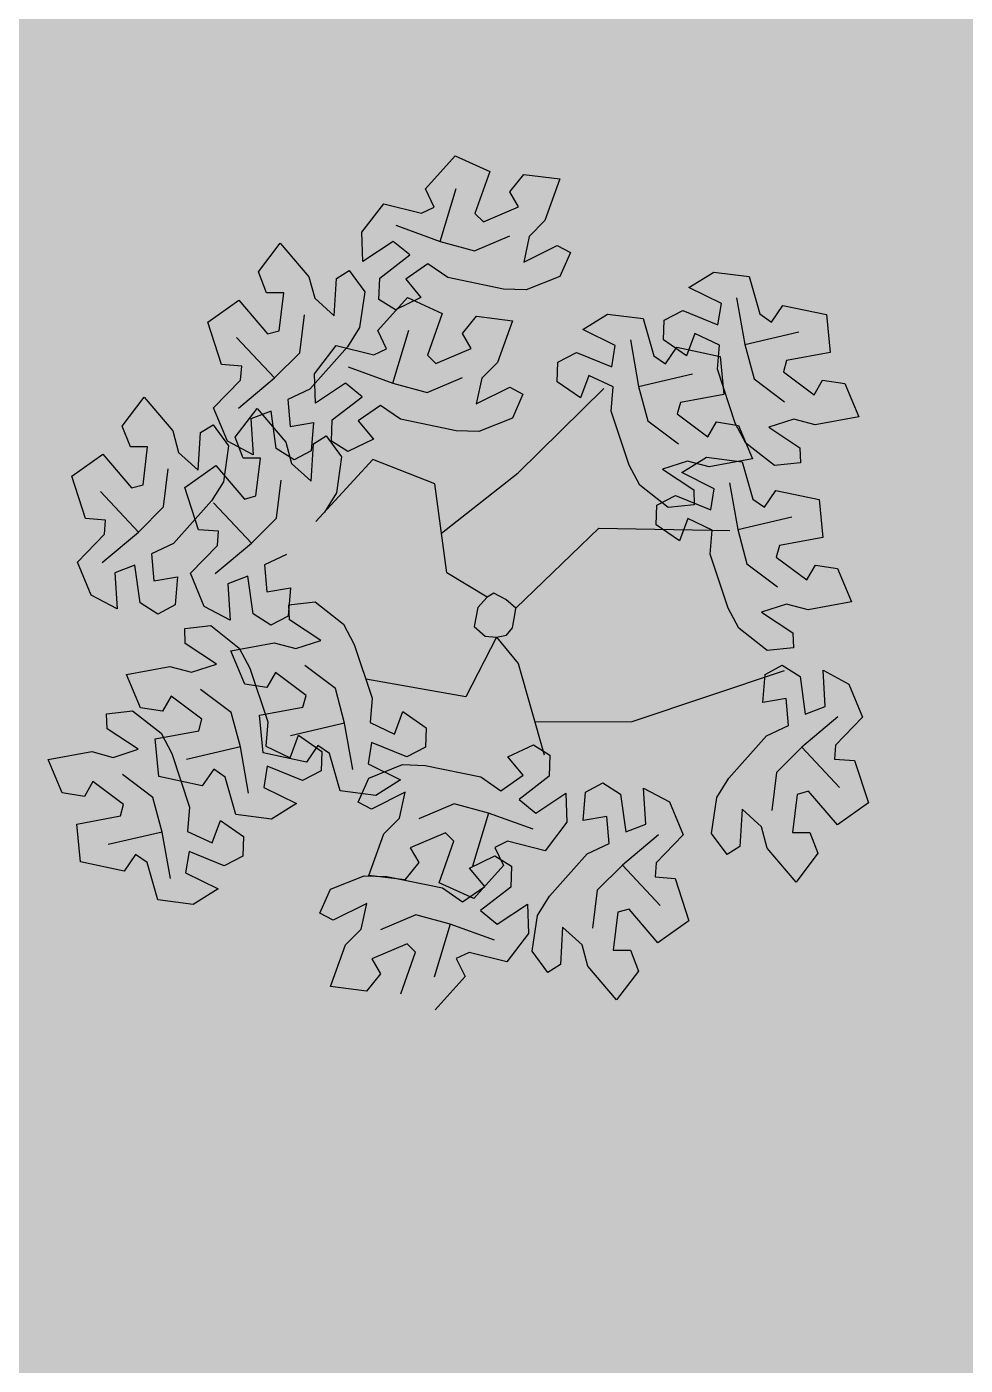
# Model space of a CAD drawing. Header units: metres. Extents: x 1186 to 11427, y -5173 to 11421.
# Drawn here: x 1462.58 to 1467.02, y 1547.14 to 1553.48 of the extents above; entities that cross this region are included whole.
import ezdxf

# ---------------------------------------------------------------- set-up
doc = ezdxf.new("R2010")
doc.units = ezdxf.units.M
doc.header["$LTSCALE"] = 8
doc.layers.get('0').update_dxf_attribs({"lineweight": 5})
doc.layers.add('AL_VEGETAÇÃO', color=84, linetype='Continuous')

msp = doc.modelspace()

# ---------------------------------------------------------------- hatches: boundary and pattern name
at = {"true_color": 0xcd6928}
h = msp.add_hatch(dxfattribs=at)
h.set_pattern_fill('DOTS', color=32, scale=0.13)
h.set_pattern_definition([(0, (-3129.61768, 357.83482), (0.1031875, 0.206375), [0, -0.206375])])
h.paths.add_polyline_path([(1456.9377, 1546.3844), (1438.7377, 1546.3844), (1438.7377, 1574.4844), (1436.2877, 1574.4844), (1435.2019, 1567.3668), (1409.6019, 1567.3668), (1409.6019, 1530.6668), (1409.9679, 1528.1903), (1410.9571, 1525.1951), (1412.306, 1522.7826), (1443.4346, 1522.7826), (1443.4346, 1524.4026), (1443.4346, 1525.1526), (1443.4346, 1525.8026), (1443.4346, 1527.2526), (1443.4346, 1527.5026), (1443.6846, 1527.5026), (1445.8846, 1527.5026), (1448.5846, 1527.5026), (1451.1346, 1527.5026), (1453.2346, 1527.5026), (1453.4846, 1527.5026), (1453.4846, 1527.2526), (1453.4846, 1526.1026), (1453.4846, 1525.9026), (1453.4846, 1525.1626), (1453.4846, 1524.4826), (1453.4846, 1522.7826), (1455.2346, 1522.7826), (1458.8846, 1522.7826), (1503.2346, 1522.7826), (1503.2346, 1568.1326), (1500.0198, 1572.5316), (1495.931, 1576.6964), (1486.1377, 1583.5344), (1462.5177, 1583.5344), (1462.5177, 1574.4844), (1456.9377, 1574.4844)])
h.paths.add_polyline_path([(1494.6346, 1546.9826), (1494.6346, 1529.9826), (1462.6346, 1529.9826), (1462.6346, 1546.9826)], flags=16)
h.paths.add_polyline_path([(1453.4846, 1544.6338, -1), (1450.9846, 1544.6338, -1)], flags=16)
h.paths.add_polyline_path([(1453.1346, 1544.6338, -1), (1451.3346, 1544.6338, -1)], flags=0)
h.paths.add_polyline_path([(1453.4846, 1538.1826, -1), (1450.9846, 1538.1826, -1)], flags=16)
h.paths.add_polyline_path([(1453.1346, 1538.1826, -1), (1451.3346, 1538.1826, -1)], flags=0)
h.paths.add_polyline_path([(1453.4846, 1531.7313, -1), (1450.9846, 1531.7313, -1)], flags=16)
h.paths.add_polyline_path([(1453.1346, 1531.7313, -1), (1451.3346, 1531.7313, -1)], flags=0)
h.paths.add_polyline_path([(1428.0059, 1559.5826), (1428.0059, 1533.5826), (1417.0059, 1533.5826), (1417.0059, 1559.5826)], flags=16)
h.paths.add_polyline_path([(1427.5059, 1559.0826), (1427.5059, 1534.0826), (1417.5059, 1534.0826), (1417.5059, 1559.0826)], flags=0)

# ---------------------------------------------------------------- linework, layer by layer
at = {"layer": 'AL_VEGETAÇÃO', "color": 41, "true_color": 0xf4ee51}
for p, q in [((1464.4639, 1552.7094), (1464.6048, 1552.8661)), ((1464.6048, 1552.8661), (1464.7688, 1552.7912)), ((1464.7688, 1552.7912), (1464.6988, 1552.5936)), ((1464.8644, 1552.6956), (1464.9309, 1552.7779)), ((1464.9309, 1552.7779), (1465.1008, 1552.7565)), ((1465.1008, 1552.7565), (1465.0306, 1552.5591)), ((1464.5053, 1552.6233), (1464.4639, 1552.7094)), ((1464.4639, 1552.7094), (1464.4639, 1552.7094)), ((1464.5341, 1552.4608), (1464.6101, 1552.712)), ((1464.9053, 1552.625), (1464.8644, 1552.6956)), ((1464.1635, 1552.5044), (1464.2665, 1552.6393)), ((1464.2665, 1552.6393), (1464.4449, 1552.5946)), ((1464.4449, 1552.5946), (1464.5053, 1552.6233)), ((1464.7386, 1552.5538), (1464.9053, 1552.625)), ((1464.6988, 1552.5936), (1464.7386, 1552.5538)), ((1465.0306, 1552.5591), (1464.9562, 1552.4847)), ((1464.1682, 1552.3659), (1464.1635, 1552.5044)), ((1464.3238, 1552.5372), (1464.5341, 1552.4608)), ((1464.6971, 1552.4168), (1464.8639, 1552.4879)), ((1464.9562, 1552.4847), (1464.9299, 1552.3625)), ((1463.6734, 1552.3164), (1463.7768, 1552.4528)), ((1463.7768, 1552.4528), (1463.9127, 1552.2933)), ((1464.3111, 1552.4609), (1464.1682, 1552.3659)), ((1464.3901, 1552.3965), (1464.3111, 1552.4609)), ((1464.5341, 1552.4608), (1464.6971, 1552.4168)), ((1464.9299, 1552.3625), (1465.0885, 1552.4418)), ((1465.0885, 1552.4418), (1465.1512, 1552.4088)), ((1464.2479, 1552.2862), (1464.3901, 1552.3965)), ((1465.1512, 1552.4088), (1465.1013, 1552.2952)), ((1463.7113, 1552.2176), (1463.6734, 1552.3164)), ((1463.9127, 1552.2933), (1463.9399, 1552.1917)), ((1464.0432, 1552.2848), (1464.1032, 1552.3226)), ((1464.1032, 1552.3226), (1464.1766, 1552.2226)), ((1464.4763, 1552.3551), (1464.371, 1552.2819)), ((1464.5707, 1552.2894), (1464.4763, 1552.3551)), ((1465.1013, 1552.2952), (1464.942, 1552.2313)), ((1465.7121, 1552.2422), (1465.8297, 1552.3156)), ((1465.8297, 1552.3156), (1465.998, 1552.2938)), ((1465.998, 1552.2938), (1466.0485, 1552.117)), ((1464.0325, 1552.1078), (1464.0432, 1552.2848)), ((1464.2436, 1552.1864), (1464.2479, 1552.2862)), ((1464.2479, 1552.2862), (1464.2479, 1552.2862)), ((1464.371, 1552.2819), (1464.4433, 1552.1949)), ((1464.8342, 1552.235), (1464.5707, 1552.2894)), ((1464.942, 1552.2313), (1464.8342, 1552.235)), ((1465.8658, 1552.1659), (1465.7121, 1552.2422)), ((1463.4339, 1552.0781), (1463.5807, 1552.1826)), ((1463.5807, 1552.1826), (1463.7168, 1552.0232)), ((1463.7929, 1552.2178), (1463.7113, 1552.2176)), ((1463.7713, 1552.0378), (1463.7929, 1552.2178)), ((1463.9399, 1552.1917), (1464.0325, 1552.1078)), ((1464.1766, 1552.2226), (1464.1522, 1552.0527)), ((1464.2391, 1552.0382), (1464.38, 1552.1949)), ((1464.3223, 1552.1374), (1464.2436, 1552.1864)), ((1464.4433, 1552.1949), (1464.3223, 1552.1374)), ((1464.38, 1552.1949), (1464.5439, 1552.12)), ((1465.8496, 1552.0654), (1465.8658, 1552.1659)), ((1465.9382, 1552.1931), (1465.9772, 1551.9728)), ((1463.8691, 1551.9334), (1463.891, 1552.1134)), ((1464.5439, 1552.12), (1464.4739, 1551.9224)), ((1464.6395, 1552.0244), (1464.7061, 1552.1066)), ((1464.7061, 1552.1066), (1464.8759, 1552.0853)), ((1465.2091, 1552.0435), (1465.3267, 1552.1169)), ((1465.3267, 1552.1169), (1465.495, 1552.0951)), ((1465.5943, 1552.0872), (1465.6829, 1552.1333)), ((1465.6829, 1552.1333), (1465.6829, 1552.1333)), ((1465.6829, 1552.1333), (1465.8496, 1552.0654)), ((1466.0485, 1552.117), (1466.1035, 1552.0789)), ((1466.1035, 1552.0789), (1466.1574, 1552.1579)), ((1466.1574, 1552.1579), (1466.1574, 1552.1579)), ((1466.1574, 1552.1579), (1466.3635, 1552.1142)), ((1466.3635, 1552.1142), (1466.3807, 1551.9348)), ((1463.4991, 1551.8777), (1463.4339, 1552.0781)), ((1464.1522, 1552.0527), (1464.0951, 1551.9612)), ((1464.2805, 1551.952), (1464.2391, 1552.0382)), ((1464.2391, 1552.0382), (1464.2391, 1552.0382)), ((1464.3092, 1551.7895), (1464.3853, 1552.0407)), ((1464.8759, 1552.0853), (1464.8058, 1551.8878)), ((1465.3628, 1551.9673), (1465.2091, 1552.0435)), ((1465.495, 1552.0951), (1465.5456, 1551.9183)), ((1465.5912, 1551.9946), (1465.5943, 1552.0872)), ((1463.7496, 1551.8142), (1463.57, 1552.0056)), ((1463.7168, 1552.0232), (1463.7713, 1552.0378)), ((1464.6804, 1551.9538), (1464.6395, 1552.0244)), ((1465.4353, 1551.9944), (1465.4742, 1551.7741)), ((1465.7015, 1551.9184), (1465.5912, 1551.9946)), ((1465.7407, 1552.0246), (1465.7015, 1551.9184)), ((1465.8567, 1551.97), (1465.7407, 1552.0246)), ((1465.9772, 1551.9728), (1466.2327, 1552.0325)), ((1463.7496, 1551.8142), (1463.8691, 1551.9334)), ((1464.0951, 1551.9612), (1463.9163, 1551.7602)), ((1463.9386, 1551.8332), (1464.0416, 1551.968)), ((1464.0416, 1551.968), (1464.2201, 1551.9234)), ((1464.2201, 1551.9234), (1464.2805, 1551.952)), ((1464.4739, 1551.9224), (1464.5138, 1551.8826)), ((1464.5138, 1551.8826), (1464.6804, 1551.9538)), ((1465.0914, 1551.8885), (1465.1799, 1551.9346)), ((1465.1799, 1551.9346), (1465.1799, 1551.9346)), ((1465.1799, 1551.9346), (1465.3466, 1551.8667)), ((1465.3466, 1551.8667), (1465.3628, 1551.9673)), ((1465.5456, 1551.9183), (1465.6006, 1551.8803)), ((1465.6006, 1551.8803), (1465.6545, 1551.9593)), ((1465.6545, 1551.9593), (1465.6545, 1551.9593)), ((1465.6545, 1551.9593), (1465.8606, 1551.9155)), ((1465.8471, 1551.8554), (1465.8567, 1551.97)), ((1465.8606, 1551.9155), (1465.8777, 1551.7361)), ((1465.9772, 1551.9728), (1466.0206, 1551.8096)), ((1466.3807, 1551.9348), (1466.1746, 1551.8966)), ((1463.5945, 1551.8705), (1463.4991, 1551.8777)), ((1463.4991, 1551.8777), (1463.4991, 1551.8777)), ((1463.589, 1551.8039), (1463.5945, 1551.8705)), ((1464.099, 1551.866), (1464.3092, 1551.7895)), ((1464.8058, 1551.8878), (1464.7314, 1551.8134)), ((1465.0883, 1551.7959), (1465.0914, 1551.8885)), ((1465.9317, 1551.6001), (1465.8471, 1551.8554)), ((1466.1746, 1551.8966), (1466.16, 1551.8422)), ((1463.4612, 1551.6717), (1463.589, 1551.8039)), ((1463.5782, 1551.6703), (1463.7496, 1551.8142)), ((1463.9434, 1551.6946), (1463.9386, 1551.8332)), ((1464.0863, 1551.7896), (1463.9434, 1551.6946)), ((1464.1653, 1551.7253), (1464.0863, 1551.7896)), ((1464.3092, 1551.7895), (1464.4723, 1551.7456)), ((1464.4723, 1551.7456), (1464.6391, 1551.8166)), ((1464.7314, 1551.8134), (1464.705, 1551.6913)), ((1465.1986, 1551.7198), (1465.0883, 1551.7959)), ((1465.2378, 1551.826), (1465.1986, 1551.7198)), ((1465.3538, 1551.7713), (1465.2378, 1551.826)), ((1465.4742, 1551.7741), (1465.7298, 1551.8339)), ((1466.0206, 1551.8096), (1466.1656, 1551.7007)), ((1466.16, 1551.8422), (1466.305, 1551.7335)), ((1466.305, 1551.7335), (1466.3457, 1551.8042)), ((1466.3457, 1551.8042), (1466.4502, 1551.7877)), ((1466.4502, 1551.7877), (1466.5166, 1551.6299)), ((1463.0287, 1551.5863), (1463.1322, 1551.7227)), ((1463.1322, 1551.7227), (1463.2681, 1551.5633)), ((1463.9163, 1551.7602), (1463.8122, 1551.7113)), ((1464.0231, 1551.6149), (1464.1653, 1551.7253)), ((1464.705, 1551.6913), (1464.8636, 1551.7706)), ((1464.8636, 1551.7706), (1464.9264, 1551.7375)), ((1464.9264, 1551.7375), (1464.8765, 1551.624)), ((1464.9031, 1551.3647), (1465.3085, 1551.7641)), ((1465.3442, 1551.6567), (1465.3538, 1551.7713)), ((1465.4742, 1551.7741), (1465.5177, 1551.611)), ((1465.8777, 1551.7361), (1465.6716, 1551.698)), ((1463.5264, 1551.515), (1463.4612, 1551.6717)), ((1463.5638, 1551.5333), (1463.6672, 1551.6697)), ((1463.6672, 1551.6697), (1463.8031, 1551.5103)), ((1463.8122, 1551.7113), (1463.8229, 1551.5835)), ((1464.2514, 1551.6838), (1464.1461, 1551.6107)), ((1464.3459, 1551.6182), (1464.2514, 1551.6838)), ((1465.6716, 1551.698), (1465.6571, 1551.6435)), ((1463.7332, 1551.6574), (1463.638, 1551.6211)), ((1463.638, 1551.6211), (1463.6488, 1551.4499)), ((1463.7577, 1551.4791), (1463.7332, 1551.6574)), ((1463.8229, 1551.5835), (1463.9345, 1551.6026)), ((1463.9345, 1551.6026), (1463.9237, 1551.4691)), ((1464.0188, 1551.5152), (1464.0231, 1551.6149)), ((1464.0231, 1551.6149), (1464.0231, 1551.6149)), ((1464.1461, 1551.6107), (1464.2185, 1551.5236)), ((1464.6093, 1551.5638), (1464.3459, 1551.6182)), ((1464.8765, 1551.624), (1464.7172, 1551.5601)), ((1465.4288, 1551.4014), (1465.3442, 1551.6567)), ((1465.5177, 1551.611), (1465.6626, 1551.502)), ((1465.6571, 1551.6435), (1465.8021, 1551.5348)), ((1465.8021, 1551.5348), (1465.8427, 1551.6055)), ((1465.8427, 1551.6055), (1465.9473, 1551.589)), ((1465.9824, 1551.5048), (1465.9317, 1551.6001)), ((1466.2089, 1551.6192), (1466.09, 1551.5809)), ((1466.3106, 1551.592), (1466.2089, 1551.6192)), ((1466.5166, 1551.6299), (1466.3106, 1551.592)), ((1463.0667, 1551.4876), (1463.0287, 1551.5863)), ((1463.2681, 1551.5633), (1463.2953, 1551.4616)), ((1463.3879, 1551.3778), (1463.3986, 1551.5548)), ((1463.3986, 1551.5548), (1463.4586, 1551.5926)), ((1463.4586, 1551.5926), (1463.5319, 1551.4926)), ((1463.6018, 1551.4346), (1463.5638, 1551.5333)), ((1463.9336, 1551.5018), (1463.9936, 1551.5396)), ((1463.9936, 1551.5396), (1464.067, 1551.4396)), ((1464.7172, 1551.5601), (1464.6093, 1551.5638)), ((1465.9473, 1551.589), (1466.0137, 1551.4313)), ((1466.09, 1551.5809), (1466.2379, 1551.4832)), ((1463.1483, 1551.4877), (1463.0667, 1551.4876)), ((1463.1267, 1551.3078), (1463.1483, 1551.4877)), ((1463.5319, 1551.4926), (1463.5076, 1551.3226)), ((1463.6488, 1551.4499), (1463.5264, 1551.515)), ((1463.842, 1551.4254), (1463.7577, 1551.4791)), ((1463.7577, 1551.4791), (1463.7577, 1551.4791)), ((1463.8031, 1551.5103), (1463.8303, 1551.4087)), ((1463.9237, 1551.4691), (1463.842, 1551.4254)), ((1463.9229, 1551.3248), (1463.9336, 1551.5018)), ((1464.0974, 1551.4662), (1464.0188, 1551.5152)), ((1464.2185, 1551.5236), (1464.0974, 1551.4662)), ((1466.1174, 1551.3988), (1465.9824, 1551.5048)), ((1466.2379, 1551.4832), (1466.2407, 1551.4123)), ((1462.7893, 1551.348), (1462.9361, 1551.4526)), ((1462.9361, 1551.4526), (1463.0722, 1551.2932)), ((1463.2953, 1551.4616), (1463.3879, 1551.3778)), ((1463.6834, 1551.4347), (1463.6018, 1551.4346)), ((1463.6617, 1551.2548), (1463.6834, 1551.4347)), ((1463.8303, 1551.4087), (1463.9229, 1551.3248)), ((1464.2158, 1551.4277), (1463.9454, 1551.1333)), ((1464.067, 1551.4396), (1464.0426, 1551.2697)), ((1464.5088, 1551.3121), (1464.2158, 1551.4277)), ((1465.706, 1551.4205), (1465.5871, 1551.3823)), ((1465.6782, 1551.3656), (1465.7958, 1551.439)), ((1465.8076, 1551.3933), (1465.706, 1551.4205)), ((1465.7958, 1551.439), (1465.9641, 1551.4172)), ((1466.0137, 1551.4313), (1465.8076, 1551.3933)), ((1465.9641, 1551.4172), (1466.0146, 1551.2404)), ((1466.2407, 1551.4123), (1466.1174, 1551.3988)), ((1462.8545, 1551.1476), (1462.7893, 1551.348)), ((1463.2245, 1551.2033), (1463.2464, 1551.3833)), ((1463.3243, 1551.2951), (1463.4711, 1551.3996)), ((1463.4711, 1551.3996), (1463.6073, 1551.2402)), ((1464.54, 1551.0789), (1464.9031, 1551.3647)), ((1465.4795, 1551.3062), (1465.4288, 1551.4014)), ((1465.5871, 1551.3823), (1465.735, 1551.2845)), ((1465.8319, 1551.2894), (1465.6782, 1551.3656)), ((1463.0722, 1551.2932), (1463.1267, 1551.3078)), ((1463.3895, 1551.0947), (1463.3243, 1551.2951)), ((1463.5076, 1551.3226), (1463.4505, 1551.2311)), ((1463.7596, 1551.1503), (1463.7815, 1551.3303)), ((1464.5651, 1550.8915), (1464.5088, 1551.3121)), ((1465.6145, 1551.2001), (1465.4795, 1551.3062)), ((1465.735, 1551.2845), (1465.7378, 1551.2137)), ((1465.8157, 1551.1888), (1465.8319, 1551.2894)), ((1465.9044, 1551.3165), (1465.9433, 1551.0962)), ((1466.0697, 1551.2024), (1466.1235, 1551.2814)), ((1466.1235, 1551.2814), (1466.1235, 1551.2814)), ((1466.1235, 1551.2814), (1466.3297, 1551.2376)), ((1463.1049, 1551.0841), (1462.9254, 1551.2756)), ((1463.4505, 1551.2311), (1463.2717, 1551.0302)), ((1463.64, 1551.0311), (1463.4605, 1551.2226)), ((1463.6073, 1551.2402), (1463.6617, 1551.2548)), ((1464.0426, 1551.2697), (1463.9855, 1551.1782)), ((1465.5604, 1551.2106), (1465.649, 1551.2567)), ((1465.649, 1551.2567), (1465.649, 1551.2567)), ((1465.649, 1551.2567), (1465.8157, 1551.1888)), ((1466.0146, 1551.2404), (1466.0697, 1551.2024)), ((1466.3297, 1551.2376), (1466.3468, 1551.0582)), ((1463.1049, 1551.0841), (1463.2245, 1551.2033)), ((1465.5574, 1551.118), (1465.5604, 1551.2106)), ((1465.7378, 1551.2137), (1465.6145, 1551.2001)), ((1465.9433, 1551.0962), (1466.1989, 1551.156)), ((1462.9498, 1551.1405), (1462.8545, 1551.1476)), ((1462.8545, 1551.1476), (1462.8545, 1551.1476)), ((1462.9444, 1551.0738), (1462.9498, 1551.1405)), ((1463.4849, 1551.0875), (1463.3895, 1551.0947)), ((1463.3895, 1551.0947), (1463.3895, 1551.0947)), ((1463.4795, 1551.0208), (1463.4849, 1551.0875)), ((1463.64, 1551.0311), (1463.7596, 1551.1503)), ((1464.8917, 1550.7233), (1465.286, 1551.1017)), ((1465.286, 1551.1017), (1465.9055, 1551.0913)), ((1465.6676, 1551.0419), (1465.5574, 1551.118)), ((1465.7068, 1551.1481), (1465.6676, 1551.0419)), ((1465.8229, 1551.0934), (1465.7068, 1551.1481)), ((1465.8132, 1550.9788), (1465.8229, 1551.0934)), ((1465.9433, 1551.0962), (1465.9868, 1550.9331)), ((1462.8166, 1550.9416), (1462.9444, 1551.0738)), ((1462.9336, 1550.9403), (1463.1049, 1551.0841)), ((1463.2717, 1551.0302), (1463.1676, 1550.9812)), ((1463.4687, 1550.8873), (1463.64, 1551.0311)), ((1466.3468, 1551.0582), (1466.1407, 1551.0201)), ((1463.1676, 1550.9812), (1463.1783, 1550.8534)), ((1463.3516, 1550.8886), (1463.4795, 1551.0208)), ((1463.8067, 1550.9772), (1463.7026, 1550.9282)), ((1465.8979, 1550.7235), (1465.8132, 1550.9788)), ((1466.1407, 1551.0201), (1466.1261, 1550.9656)), ((1466.1261, 1550.9656), (1466.2711, 1550.8569)), ((1462.8818, 1550.785), (1462.8166, 1550.9416)), ((1463.0886, 1550.9273), (1462.9934, 1550.8911)), ((1463.1131, 1550.749), (1463.0886, 1550.9273)), ((1463.7026, 1550.9282), (1463.7133, 1550.8004)), ((1465.9868, 1550.9331), (1466.1317, 1550.8241)), ((1466.2711, 1550.8569), (1466.3118, 1550.9276)), ((1466.3118, 1550.9276), (1466.4163, 1550.9111)), ((1466.4163, 1550.9111), (1466.4827, 1550.7534)), ((1462.9934, 1550.8911), (1463.0042, 1550.7198)), ((1463.1783, 1550.8534), (1463.2898, 1550.8726)), ((1463.2898, 1550.8726), (1463.2791, 1550.739)), ((1463.4169, 1550.732), (1463.3516, 1550.8886)), ((1463.6236, 1550.8743), (1463.5284, 1550.8381)), ((1463.5284, 1550.8381), (1463.5392, 1550.6668)), ((1463.6481, 1550.696), (1463.6236, 1550.8743)), ((1464.7565, 1550.7759), (1464.5651, 1550.8915)), ((1463.0042, 1550.7198), (1462.8818, 1550.785)), ((1463.7133, 1550.8004), (1463.8249, 1550.8196)), ((1463.8249, 1550.8196), (1463.8141, 1550.686)), ((1464.7562, 1550.7761), (1464.7127, 1550.7263)), ((1464.7889, 1550.7948), (1464.7562, 1550.7761)), ((1464.8457, 1550.7637), (1464.7889, 1550.7948)), ((1463.1973, 1550.6954), (1463.1131, 1550.749)), ((1463.1131, 1550.749), (1463.1131, 1550.749)), ((1463.2791, 1550.739), (1463.1973, 1550.6954)), ((1463.5392, 1550.6668), (1463.4169, 1550.732)), ((1463.8181, 1550.7395), (1463.9414, 1550.753)), ((1463.8208, 1550.6686), (1463.8181, 1550.7395)), ((1463.9414, 1550.753), (1464.0764, 1550.647)), ((1464.7127, 1550.7263), (1464.6957, 1550.637)), ((1464.8917, 1550.7233), (1464.8457, 1550.7637)), ((1464.8897, 1550.7019), (1464.8917, 1550.7233)), ((1465.9486, 1550.6283), (1465.8979, 1550.7235)), ((1466.1751, 1550.7426), (1466.0561, 1550.7044)), ((1466.2767, 1550.7154), (1466.1751, 1550.7426)), ((1466.4827, 1550.7534), (1466.2767, 1550.7154)), ((1463.7324, 1550.6424), (1463.6481, 1550.696)), ((1463.6481, 1550.696), (1463.6481, 1550.696)), ((1463.8141, 1550.686), (1463.7324, 1550.6424)), ((1463.9688, 1550.5709), (1463.8208, 1550.6686)), ((1464.0764, 1550.647), (1464.127, 1550.5518)), ((1464.8759, 1550.6296), (1464.8897, 1550.7019)), ((1466.0561, 1550.7044), (1466.2041, 1550.6066)), ((1463.3243, 1550.6272), (1463.4476, 1550.6408)), ((1463.327, 1550.5564), (1463.3243, 1550.6272)), ((1463.4476, 1550.6408), (1463.5825, 1550.5347)), ((1464.8015, 1550.5865), (1464.6551, 1550.3027)), ((1464.6957, 1550.637), (1464.7468, 1550.5904)), ((1464.7468, 1550.5904), (1464.8015, 1550.5865)), ((1464.8015, 1550.5865), (1464.8477, 1550.5953)), ((1464.8015, 1550.5865), (1464.9031, 1550.4605)), ((1464.8477, 1550.5953), (1464.8759, 1550.6296)), ((1466.0835, 1550.5222), (1465.9486, 1550.6283)), ((1466.2041, 1550.6066), (1466.2068, 1550.5358)), ((1463.475, 1550.4586), (1463.327, 1550.5564)), ((1463.5422, 1550.5219), (1463.7482, 1550.5599)), ((1463.6086, 1550.3641), (1463.5422, 1550.5219)), ((1463.5825, 1550.5347), (1463.6332, 1550.4395)), ((1463.7482, 1550.5599), (1463.8498, 1550.5326)), ((1463.8498, 1550.5326), (1463.9688, 1550.5709)), ((1464.127, 1550.5518), (1464.2117, 1550.2964)), ((1466.2068, 1550.5358), (1466.0835, 1550.5222)), ((1463.356, 1550.4204), (1463.475, 1550.4586)), ((1464.9031, 1550.4605), (1465.0269, 1550.0293)), ((1466.0726, 1550.4099), (1466.1543, 1550.4536)), ((1466.1543, 1550.4536), (1466.2386, 1550.4)), ((1463.0484, 1550.4096), (1463.2544, 1550.4476)), ((1463.1148, 1550.2518), (1463.0484, 1550.4096)), ((1463.2544, 1550.4476), (1463.356, 1550.4204)), ((1463.6332, 1550.4395), (1463.7179, 1550.1842)), ((1463.7538, 1550.4184), (1463.7131, 1550.3476)), ((1463.8988, 1550.3097), (1463.7538, 1550.4184)), ((1464.0382, 1550.3422), (1463.8932, 1550.4511)), ((1465.4437, 1550.1871), (1466.1649, 1550.4289)), ((1466.0618, 1550.2764), (1466.0726, 1550.4099)), ((1466.2386, 1550.4), (1466.2386, 1550.4)), ((1466.2386, 1550.4), (1466.263, 1550.2216)), ((1466.3583, 1550.2579), (1466.3474, 1550.4291)), ((1466.3474, 1550.4291), (1466.4698, 1550.364)), ((1463.5443, 1550.2299), (1463.3994, 1550.3389)), ((1463.7131, 1550.3476), (1463.6086, 1550.3641)), ((1464.0816, 1550.179), (1464.0382, 1550.3422)), ((1464.6551, 1550.3027), (1464.1817, 1550.387)), ((1466.4698, 1550.364), (1466.5351, 1550.2073)), ((1463.26, 1550.3061), (1463.2193, 1550.2354)), ((1463.405, 1550.1974), (1463.26, 1550.3061)), ((1463.8842, 1550.2552), (1463.8988, 1550.3097)), ((1464.2117, 1550.2964), (1464.202, 1550.1818)), ((1466.1734, 1550.2955), (1466.0618, 1550.2764)), ((1466.1841, 1550.1677), (1466.1734, 1550.2955)), ((1462.9538, 1550.2234), (1463.0771, 1550.2369)), ((1462.9565, 1550.1525), (1462.9538, 1550.2234)), ((1463.0771, 1550.2369), (1463.212, 1550.1309)), ((1463.2193, 1550.2354), (1463.1148, 1550.2518)), ((1463.5878, 1550.0667), (1463.5443, 1550.2299)), ((1463.6781, 1550.217), (1463.8842, 1550.2552)), ((1463.6952, 1550.0376), (1463.6781, 1550.217)), ((1464.3181, 1550.1272), (1464.3573, 1550.2334)), ((1464.3573, 1550.2334), (1464.4675, 1550.1573)), ((1466.418, 1550.2087), (1466.2467, 1550.0649)), ((1466.263, 1550.2216), (1466.3583, 1550.2579)), ((1466.5351, 1550.2073), (1466.4072, 1550.0751)), ((1463.1045, 1550.0548), (1462.9565, 1550.1525)), ((1463.1843, 1550.1047), (1463.3904, 1550.1429)), ((1463.3904, 1550.1429), (1463.405, 1550.1974)), ((1463.7179, 1550.1842), (1463.7082, 1550.0695)), ((1464.0816, 1550.179), (1463.826, 1550.1193)), ((1464.1205, 1549.9587), (1464.0816, 1550.179)), ((1464.202, 1550.1818), (1464.3181, 1550.1272)), ((1464.4675, 1550.1573), (1464.4645, 1550.0647)), ((1464.9823, 1550.1847), (1465.4437, 1550.1871)), ((1466.08, 1550.1188), (1466.1841, 1550.1677)), ((1463.2014, 1549.9254), (1463.1843, 1550.1047)), ((1463.212, 1550.1309), (1463.2627, 1550.0357)), ((1463.8243, 1550.0149), (1463.8635, 1550.1211)), ((1463.8635, 1550.1211), (1463.9737, 1550.045)), ((1463.9553, 1550.0729), (1463.9014, 1549.9939)), ((1464.0103, 1550.0349), (1463.9553, 1550.0729)), ((1464.2092, 1550.0865), (1464.193, 1549.9859)), ((1464.3759, 1550.0185), (1464.2092, 1550.0865)), ((1464.8544, 1550.0189), (1464.9755, 1550.0763)), ((1464.9755, 1550.0763), (1465.0541, 1550.0273)), ((1465.9012, 1549.9178), (1466.08, 1550.1188)), ((1466.4072, 1550.0751), (1466.4018, 1550.0085)), ((1462.6779, 1550.0058), (1462.8839, 1550.0437)), ((1462.8839, 1550.0437), (1462.9855, 1550.0165)), ((1462.9855, 1550.0165), (1463.1045, 1550.0548)), ((1463.2627, 1550.0357), (1463.3474, 1549.7803)), ((1463.5878, 1550.0667), (1463.3322, 1550.007)), ((1463.6267, 1549.8465), (1463.5878, 1550.0667)), ((1463.9014, 1549.9939), (1463.6952, 1550.0376)), ((1463.7082, 1550.0695), (1463.8243, 1550.0149)), ((1463.9737, 1550.045), (1463.9707, 1549.9524)), ((1464.0608, 1549.858), (1464.0103, 1550.0349)), ((1464.4645, 1550.0647), (1464.3759, 1550.0185)), ((1464.3759, 1550.0185), (1464.3759, 1550.0185)), ((1464.9268, 1549.9318), (1464.8544, 1550.0189)), ((1465.0541, 1550.0273), (1465.0498, 1549.9276)), ((1466.2467, 1550.0649), (1466.1271, 1549.9456)), ((1466.2467, 1550.0649), (1466.4262, 1549.8734)), ((1462.7443, 1549.848), (1462.6779, 1550.0058)), ((1463.4614, 1549.9606), (1463.4076, 1549.8816)), ((1463.5165, 1549.9226), (1463.4614, 1549.9606)), ((1463.7154, 1549.9742), (1463.6992, 1549.8736)), ((1463.8821, 1549.9063), (1463.7154, 1549.9742)), ((1463.9707, 1549.9524), (1463.8821, 1549.9063)), ((1463.9014, 1549.9939), (1463.9014, 1549.9939)), ((1464.193, 1549.9859), (1464.3467, 1549.9096)), ((1464.1964, 1549.9185), (1464.3557, 1549.9824)), ((1464.3557, 1549.9824), (1464.4636, 1549.9787)), ((1464.4636, 1549.9787), (1464.727, 1549.9243)), ((1466.4018, 1550.0085), (1466.4971, 1550.0013)), ((1466.4971, 1550.0013), (1466.4971, 1550.0013)), ((1466.4971, 1550.0013), (1466.5623, 1549.8009)), ((1462.8895, 1549.9023), (1462.8488, 1549.8315)), ((1463.0345, 1549.7935), (1462.8895, 1549.9023)), ((1463.1738, 1549.8261), (1463.0289, 1549.935)), ((1463.4076, 1549.8816), (1463.2014, 1549.9254)), ((1463.567, 1549.7457), (1463.5165, 1549.9226)), ((1463.8821, 1549.9063), (1463.8821, 1549.9063)), ((1464.1465, 1549.805), (1464.1964, 1549.9185)), ((1464.3467, 1549.9096), (1464.2291, 1549.8362)), ((1464.727, 1549.9243), (1464.8214, 1549.8586)), ((1464.8214, 1549.8586), (1464.9268, 1549.9318)), ((1465.0498, 1549.9276), (1464.9076, 1549.8172)), ((1465.0498, 1549.9276), (1465.0498, 1549.9276)), ((1465.2229, 1549.8515), (1465.3046, 1549.8952)), ((1465.3046, 1549.8952), (1465.3888, 1549.8416)), ((1465.8441, 1549.8263), (1465.9012, 1549.9178)), ((1466.1271, 1549.9456), (1466.1052, 1549.7656)), ((1462.8488, 1549.8315), (1462.7443, 1549.848)), ((1463.2173, 1549.6629), (1463.1738, 1549.8261)), ((1463.4076, 1549.8816), (1463.4076, 1549.8816)), ((1463.6992, 1549.8736), (1463.8529, 1549.7974)), ((1464.2291, 1549.8362), (1464.0608, 1549.858)), ((1464.3679, 1549.8512), (1464.2092, 1549.7719)), ((1464.3415, 1549.729), (1464.3679, 1549.8512)), ((1464.9866, 1549.7529), (1465.1295, 1549.8478)), ((1465.1295, 1549.8478), (1465.1343, 1549.7093)), ((1465.2121, 1549.718), (1465.2229, 1549.8515)), ((1465.3888, 1549.8416), (1465.3888, 1549.8416)), ((1465.3888, 1549.8416), (1465.4133, 1549.6632)), ((1465.5085, 1549.6995), (1465.4977, 1549.8707)), ((1465.4977, 1549.8707), (1465.6201, 1549.8056)), ((1465.8197, 1549.6564), (1465.8441, 1549.8263)), ((1466.225, 1549.8412), (1466.2033, 1549.6613)), ((1466.2794, 1549.8558), (1466.225, 1549.8412)), ((1466.4156, 1549.6964), (1466.2794, 1549.8558)), ((1463.0199, 1549.7391), (1463.0345, 1549.7935)), ((1463.3474, 1549.7803), (1463.3377, 1549.6657)), ((1463.8529, 1549.7974), (1463.7353, 1549.7239)), ((1464.2092, 1549.7719), (1464.1465, 1549.805)), ((1464.6006, 1549.7969), (1464.4338, 1549.7259)), ((1464.7637, 1549.753), (1464.6006, 1549.7969)), ((1464.9076, 1549.8172), (1464.9866, 1549.7529)), ((1465.6201, 1549.8056), (1465.6854, 1549.6489)), ((1465.9638, 1549.7712), (1465.9531, 1549.5942)), ((1466.0564, 1549.6873), (1465.9638, 1549.7712)), ((1466.5623, 1549.8009), (1466.4156, 1549.6964)), ((1462.8138, 1549.7009), (1463.0199, 1549.7391)), ((1462.8309, 1549.5215), (1462.8138, 1549.7009)), ((1463.4538, 1549.6111), (1463.493, 1549.7173)), ((1463.493, 1549.7173), (1463.6032, 1549.6411)), ((1463.7353, 1549.7239), (1463.567, 1549.7457)), ((1464.2671, 1549.6546), (1464.3415, 1549.729)), ((1464.7637, 1549.753), (1464.6876, 1549.5017)), ((1464.9739, 1549.6765), (1464.7637, 1549.753)), ((1465.1343, 1549.7093), (1465.0313, 1549.5744)), ((1465.3236, 1549.7371), (1465.2121, 1549.718)), ((1465.3343, 1549.6093), (1465.3236, 1549.7371)), ((1465.4133, 1549.6632), (1465.5085, 1549.6995)), ((1463.2173, 1549.6629), (1462.9617, 1549.6032)), ((1463.2562, 1549.4426), (1463.2173, 1549.6629)), ((1463.3377, 1549.6657), (1463.4538, 1549.6111)), ((1463.6032, 1549.6411), (1463.6001, 1549.5485)), ((1464.197, 1549.4572), (1464.2671, 1549.6546)), ((1464.5591, 1549.6599), (1464.3924, 1549.5887)), ((1464.599, 1549.6201), (1464.5591, 1549.6599)), ((1465.5683, 1549.6503), (1465.397, 1549.5065)), ((1465.6854, 1549.6489), (1465.5575, 1549.5167)), ((1465.8931, 1549.5564), (1465.8197, 1549.6564)), ((1466.0836, 1549.5857), (1466.0564, 1549.6873)), ((1466.2033, 1549.6613), (1466.2849, 1549.6614)), ((1466.2849, 1549.6614), (1466.3229, 1549.5626)), ((1463.3449, 1549.5704), (1463.3287, 1549.4698)), ((1463.5116, 1549.5024), (1463.3449, 1549.5704)), ((1464.3924, 1549.5887), (1464.4334, 1549.5181)), ((1464.529, 1549.4225), (1464.599, 1549.6201)), ((1464.8528, 1549.6191), (1464.7924, 1549.5904)), ((1464.7924, 1549.5904), (1464.8338, 1549.5043)), ((1465.0313, 1549.5744), (1464.8528, 1549.6191)), ((1465.2303, 1549.5604), (1465.3343, 1549.6093)), ((1465.9531, 1549.5942), (1465.8931, 1549.5564)), ((1466.2195, 1549.4262), (1466.0836, 1549.5857)), ((1463.037, 1549.4778), (1462.8309, 1549.5215)), ((1463.0909, 1549.5568), (1463.037, 1549.4778)), ((1463.146, 1549.5187), (1463.0909, 1549.5568)), ((1463.1965, 1549.3419), (1463.146, 1549.5187)), ((1463.6001, 1549.5485), (1463.5116, 1549.5024)), ((1463.5116, 1549.5024), (1463.5116, 1549.5024)), ((1464.4334, 1549.5181), (1464.3668, 1549.4358)), ((1464.6726, 1549.4924), (1464.7937, 1549.5498)), ((1464.8338, 1549.5043), (1464.6929, 1549.3476)), ((1464.7937, 1549.5498), (1464.8723, 1549.5009)), ((1464.8338, 1549.5043), (1464.8338, 1549.5043)), ((1465.0514, 1549.3594), (1465.2303, 1549.5604)), ((1465.397, 1549.5065), (1465.2774, 1549.3872)), ((1465.397, 1549.5065), (1465.5765, 1549.315)), ((1465.5575, 1549.5167), (1465.5521, 1549.4501)), ((1466.3229, 1549.5626), (1466.2195, 1549.4262)), ((1463.037, 1549.4778), (1463.037, 1549.4778)), ((1463.3287, 1549.4698), (1463.4824, 1549.3935)), ((1464.0147, 1549.3921), (1464.174, 1549.4559)), ((1464.174, 1549.4559), (1464.2818, 1549.4522)), ((1464.3668, 1549.4358), (1464.197, 1549.4572)), ((1464.2818, 1549.4522), (1464.5452, 1549.3978)), ((1464.745, 1549.4053), (1464.6726, 1549.4924)), ((1464.8723, 1549.5009), (1464.868, 1549.4011)), ((1465.5521, 1549.4501), (1465.6474, 1549.4429)), ((1465.6474, 1549.4429), (1465.6474, 1549.4429)), ((1465.6474, 1549.4429), (1465.7126, 1549.2425)), ((1463.4824, 1549.3935), (1463.3648, 1549.3201)), ((1463.9647, 1549.2785), (1464.0147, 1549.3921)), ((1464.6929, 1549.3476), (1464.529, 1549.4225)), ((1464.5452, 1549.3978), (1464.6397, 1549.3322)), ((1464.6397, 1549.3322), (1464.745, 1549.4053)), ((1464.868, 1549.4011), (1464.7258, 1549.2907)), ((1464.868, 1549.4011), (1464.868, 1549.4011)), ((1465.2774, 1549.3872), (1465.2555, 1549.2072)), ((1463.3648, 1549.3201), (1463.1965, 1549.3419)), ((1464.1861, 1549.3247), (1464.0275, 1549.2454)), ((1464.1598, 1549.2026), (1464.1861, 1549.3247)), ((1464.8048, 1549.2264), (1464.9477, 1549.3214)), ((1464.9477, 1549.3214), (1464.9525, 1549.1828)), ((1464.9943, 1549.2679), (1465.0514, 1549.3594)), ((1464.0275, 1549.2454), (1463.9647, 1549.2785)), ((1464.4189, 1549.2704), (1464.252, 1549.1994)), ((1464.5819, 1549.2265), (1464.4189, 1549.2704)), ((1464.7258, 1549.2907), (1464.8048, 1549.2264)), ((1464.97, 1549.098), (1464.9943, 1549.2679)), ((1465.3752, 1549.2828), (1465.3536, 1549.1029)), ((1465.4297, 1549.2974), (1465.3752, 1549.2828)), ((1465.5658, 1549.138), (1465.4297, 1549.2974)), ((1464.0854, 1549.1282), (1464.1598, 1549.2026)), ((1464.5819, 1549.2265), (1464.5058, 1548.9753)), ((1464.7921, 1549.15), (1464.5819, 1549.2265)), ((1465.114, 1549.2128), (1465.1033, 1549.0358)), ((1465.2066, 1549.1289), (1465.114, 1549.2128)), ((1465.7126, 1549.2425), (1465.5658, 1549.138)), ((1464.0152, 1548.9308), (1464.0854, 1549.1282)), ((1464.3773, 1549.1335), (1464.2107, 1549.0623)), ((1464.4172, 1549.0936), (1464.3773, 1549.1335)), ((1464.9525, 1549.1828), (1464.8495, 1549.048)), ((1465.2338, 1549.0273), (1465.2066, 1549.1289)), ((1464.2107, 1549.0623), (1464.2516, 1548.9916)), ((1464.3472, 1548.896), (1464.4172, 1549.0936)), ((1464.6711, 1549.0926), (1464.6106, 1549.064)), ((1464.6106, 1549.064), (1464.6521, 1548.9778)), ((1464.8495, 1549.048), (1464.6711, 1549.0926)), ((1465.0433, 1548.998), (1464.97, 1549.098)), ((1465.3536, 1549.1029), (1465.4352, 1549.103)), ((1465.4352, 1549.103), (1465.4732, 1549.0042)), ((1465.1033, 1549.0358), (1465.0433, 1548.998)), ((1465.3697, 1548.8678), (1465.2338, 1549.0273)), ((1465.4732, 1549.0042), (1465.3697, 1548.8678)), ((1464.2516, 1548.9916), (1464.1851, 1548.9094)), ((1464.6521, 1548.9778), (1464.5111, 1548.8212)), ((1464.6521, 1548.9778), (1464.6521, 1548.9778)), ((1464.1851, 1548.9094), (1464.0152, 1548.9308))]:
    msp.add_line(p, q, dxfattribs=at)

doc.saveas('drawing.dxf')
